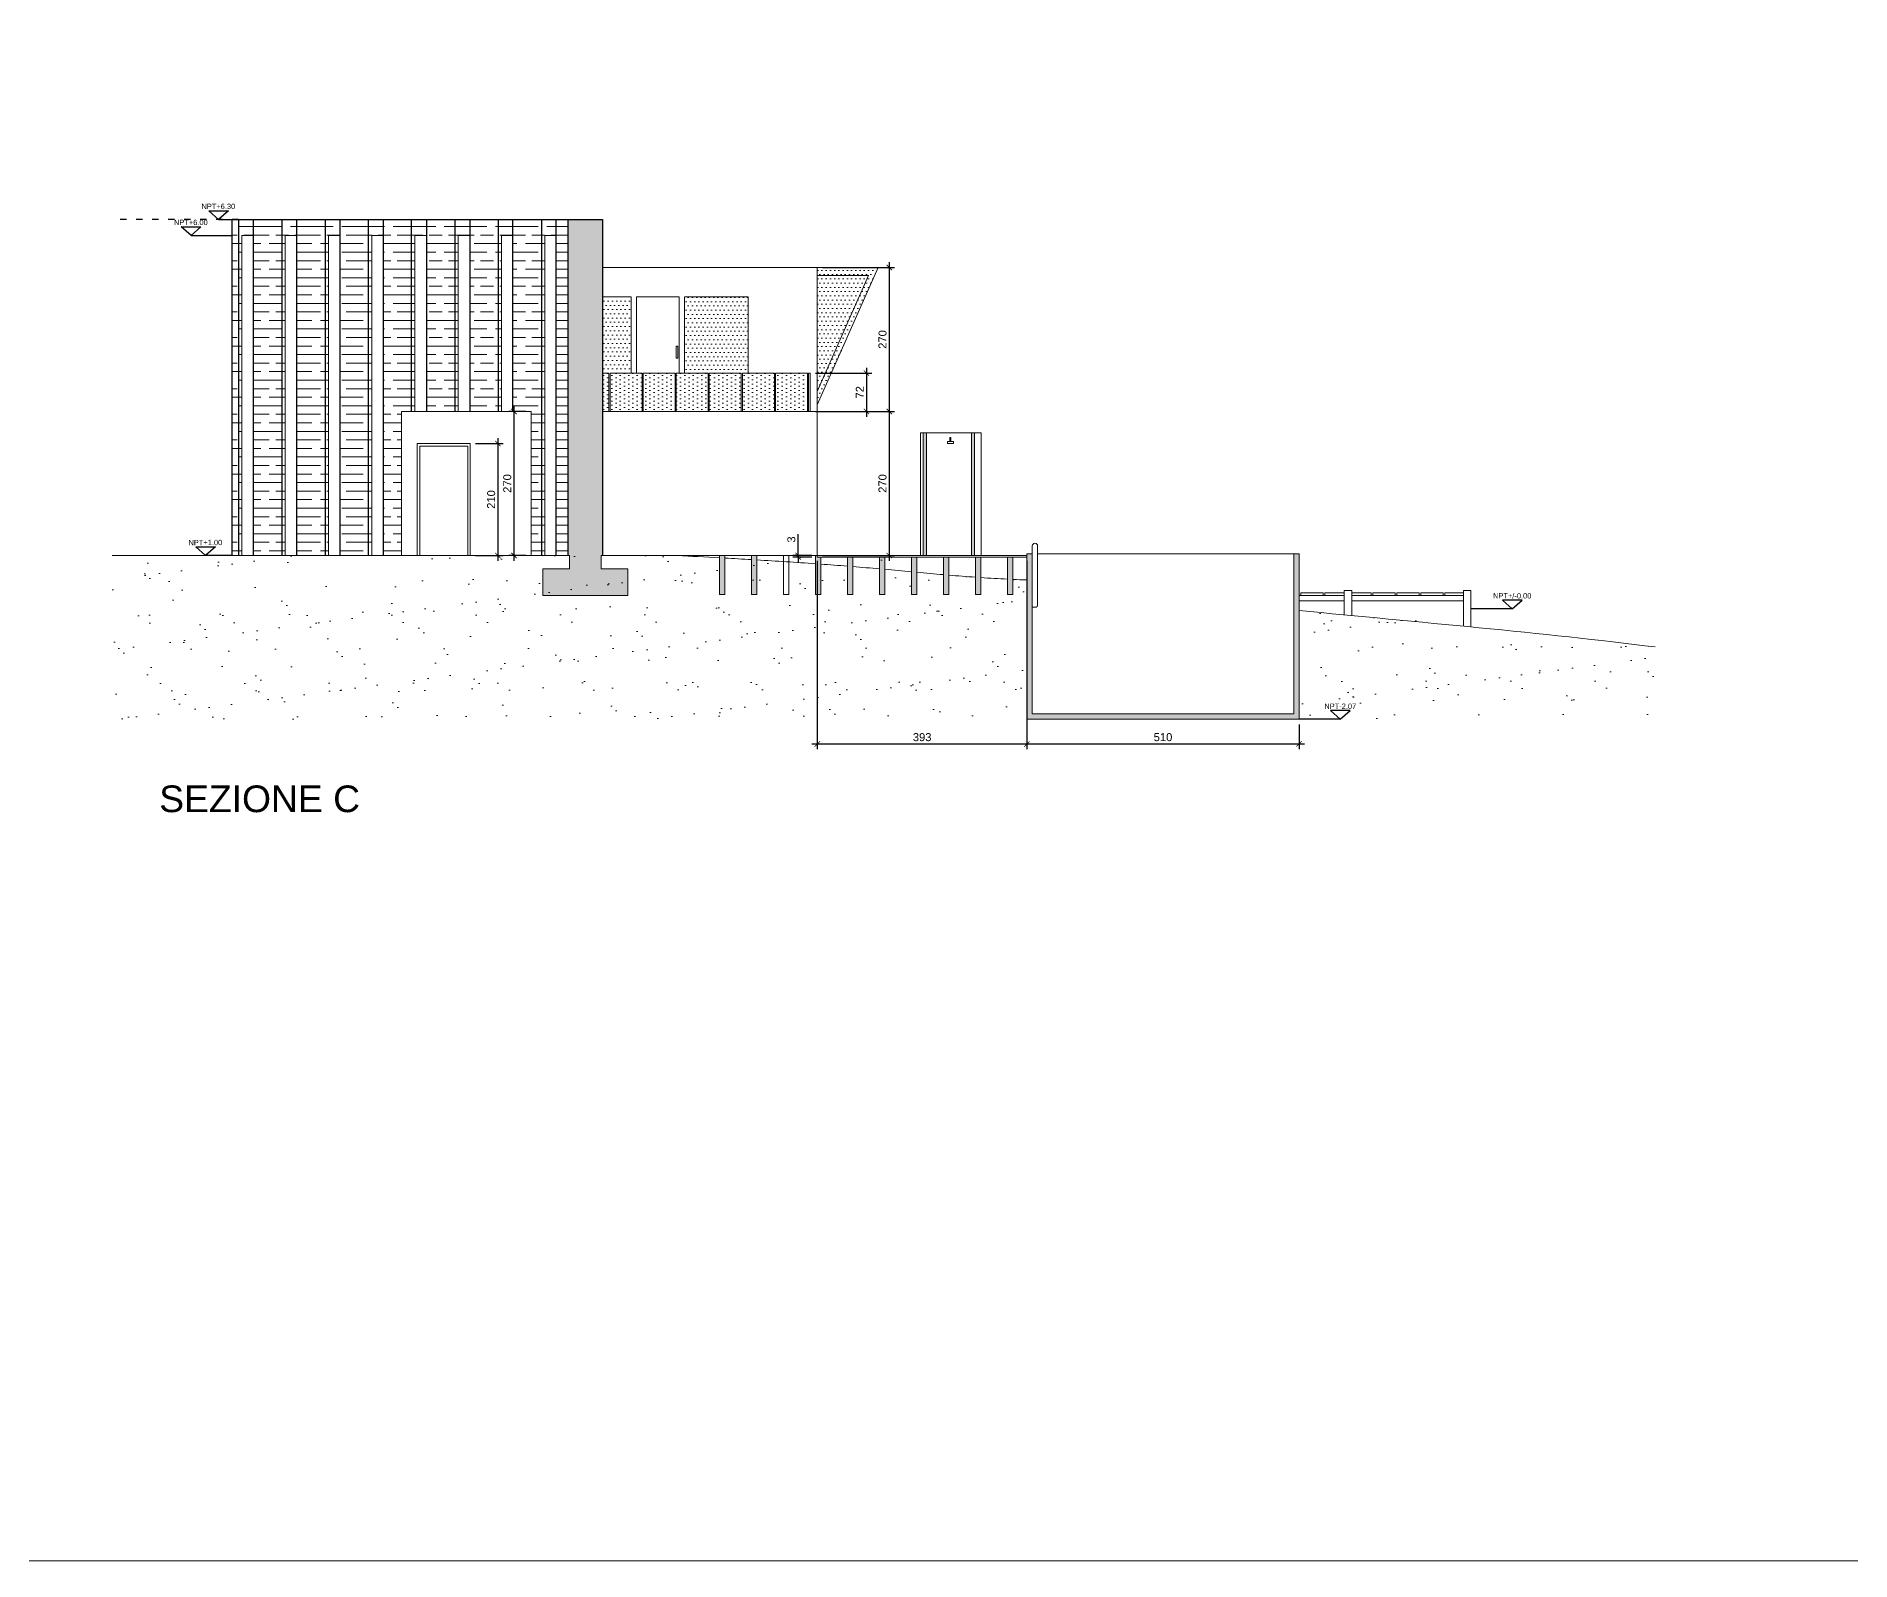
# Model space of a CAD drawing. Header units: millimetres. Extents: x 19901 to 59163, y 13732 to 30178.
# Drawn here: x 37403 to 40804, y 18747 to 21605 of the extents above; entities that cross this region are included whole.
import ezdxf
from ezdxf.enums import TextEntityAlignment as Align

# ---------------------------------------------------------------- set-up
doc = ezdxf.new("R2010")
doc.units = ezdxf.units.MM
doc.linetypes.add('ACAD_ISO03W100', pattern=[30, 12, -18])
doc.layers.get('0').update_dxf_attribs({"lineweight": 18})
doc.layers.add('A-ANNO-SYMB', color=3, linetype='Continuous')
doc.layers.add('A-ANNO-TEXT', color=3, linetype='Continuous')
for name, color, linetype, lineweight in [('A-FURN', 8, 'Continuous', 13), ('CAMPITURA', 9, 'Continuous', 13), ('Curve di livello', 6, 'Continuous', 9), ('LINEA TERRA', 7, 'Continuous', 18), ('MURO', 1, 'Continuous', 25), ('Pavimentazione esterna', 51, 'Continuous', 15), ('QUOTE', 252, 'Continuous', 13), ('Verde', 86, 'Continuous', 5), ('Vetro', 150, 'Continuous', 15), ('Wall', 255, 'Continuous', 20)]:
    doc.layers.add(name, color=color, linetype=linetype, lineweight=lineweight)
doc.styles.add('ARIAL', font='arial.ttf')
doc.styles.get("Standard").update_dxf_attribs({"font": 'arial.ttf'})
doc.dimstyles.new('1-1', dxfattribs={"dimtxt": 15, "dimasz": 10, "dimexe": 10, "dimexo": 10, "dimgap": 5, "dimtad": 1, "dimdec": 0, "dimtxsty": 'Standard', "dimblk": 'ARCHTICK', "dimcen": 2.5, "dimdle": 10, "dimadec": 0, "dimazin": 0, "dimtfac": 1, "dimtdec": 0, "dimtmove": 0, "dimatfit": 3, "dimldrblk": 'ARCHTICK', "dimfxl": 1, "dimarcsym": 0})
pattern_1 = [(37.5, (101.985, -1442.64), (-3.20006, 97.88265), [0, -77.216, 0, -86.36, 0, -82.55]), (7.5, (101.99, -1442.64), (89.90466, 143.36502), [0, -41.656, 0, -69.596, 0, -26.67]), (327.5, (39.5, -1442.64), (158.19847, 0.28744), [0, -25.4, 0, -91.44, 0, -119.38]), (317.5, (39.5, -1442.64), (152.7113, 44.58586), [0, -12.7, 0, -59.944, 0, -68.58])]

# ---------------------------------------------------------------- blocks, each defined once
blk = doc.blocks.new('_ArchTick')
at = {"color": 0, "linetype": 'ByBlock', "const_width": 0.15}
blk.add_lwpolyline([(-0.5, -0.5), (0.5, 0.5)], dxfattribs=at)
blk = doc.blocks.new('*D54')
at = {"layer": 'Defpoints', "color": 0, "transparency": 16777216}
for p in [(38298.8, 20901.3), (38330.8, 20901.3), (38330.8, 20631.3)]:
    blk.add_point(p, dxfattribs=at)
at = {"layer": 'QUOTE', "color": 0, "lineweight": -2, "transparency": 16777216}
for p, q in [((38320.8, 20901.3), (38288.8, 20901.3)), ((38298.8, 20621.3), (38298.8, 20911.3)), ((38320.8, 20631.3), (38288.8, 20631.3))]:
    blk.add_line(p, q, dxfattribs=at)
at = {"layer": 'QUOTE', "color": 0, "lineweight": -2, "transparency": 16777216, "xscale": 10, "yscale": 10, "zscale": 10}
for p, rotation in [((38298.8, 20901.3), 90), ((38298.8, 20631.3), 270)]:
    blk.add_blockref('_ArchTick', p, dxfattribs=dict(at, rotation=rotation))
at = {"layer": 'QUOTE', "color": 0, "transparency": 16777216, "insert": (38286.2, 20766.3), "char_height": 15, "attachment_point": 5, "rotation": 90}
blk.add_mtext('270', dxfattribs=at)
blk = doc.blocks.new('*D55')
at = {"layer": 'Defpoints', "color": 0, "transparency": 16777216}
for p in [(38216.7, 20841.3), (38216.7, 20631.3), (38268.6, 20631.3)]:
    blk.add_point(p, dxfattribs=at)
at = {"layer": 'QUOTE', "color": 0, "lineweight": -2, "transparency": 16777216}
for p, q in [((38268.6, 20851.3), (38268.6, 20621.3)), ((38226.7, 20841.3), (38278.6, 20841.3)), ((38226.7, 20631.3), (38278.6, 20631.3))]:
    blk.add_line(p, q, dxfattribs=at)
at = {"layer": 'QUOTE', "color": 0, "lineweight": -2, "transparency": 16777216, "xscale": 10, "yscale": 10, "zscale": 10}
for p, rotation in [((38268.6, 20841.3), 90), ((38268.6, 20631.3), 270)]:
    blk.add_blockref('_ArchTick', p, dxfattribs=dict(at, rotation=rotation))
at = {"layer": 'QUOTE', "color": 0, "transparency": 16777216, "insert": (38256, 20736.3), "char_height": 15, "attachment_point": 5, "rotation": 90}
blk.add_mtext('210', dxfattribs=at)
blk = doc.blocks.new('*D56')
at = {"layer": 'Defpoints', "color": 0, "transparency": 16777216}
for p in [(38867.3, 21171.3), (38867.3, 20901.3), (39002.2, 20901.3)]:
    blk.add_point(p, dxfattribs=at)
at = {"layer": 'QUOTE', "color": 0, "lineweight": -2, "transparency": 16777216}
for p, q in [((38877.3, 21171.3), (39012.2, 21171.3)), ((39002.2, 21181.3), (39002.2, 20891.3)), ((38877.3, 20901.3), (39012.2, 20901.3))]:
    blk.add_line(p, q, dxfattribs=at)
at = {"layer": 'QUOTE', "color": 0, "lineweight": -2, "transparency": 16777216, "xscale": 10, "yscale": 10, "zscale": 10}
for p, rotation in [((39002.2, 21171.3), 90), ((39002.2, 20901.3), 270)]:
    blk.add_blockref('_ArchTick', p, dxfattribs=dict(at, rotation=rotation))
at = {"layer": 'QUOTE', "color": 0, "transparency": 16777216, "insert": (38989.6, 21036.3), "char_height": 15, "attachment_point": 5, "rotation": 90}
blk.add_mtext('270', dxfattribs=at)
blk = doc.blocks.new('*D57')
at = {"layer": 'Defpoints', "color": 0, "transparency": 16777216}
for p in [(38853.8, 20973.3), (38853.8, 20901.3), (38959.5, 20901.3)]:
    blk.add_point(p, dxfattribs=at)
at = {"layer": 'QUOTE', "color": 0, "lineweight": -2, "transparency": 16777216}
for p, q in [((38863.8, 20973.3), (38969.5, 20973.3)), ((38959.5, 20983.3), (38959.5, 20891.3)), ((38863.8, 20901.3), (38969.5, 20901.3))]:
    blk.add_line(p, q, dxfattribs=at)
at = {"layer": 'QUOTE', "color": 0, "lineweight": -2, "transparency": 16777216, "xscale": 10, "yscale": 10, "zscale": 10}
for p, rotation in [((38959.5, 20973.3), 90), ((38959.5, 20901.3), 270)]:
    blk.add_blockref('_ArchTick', p, dxfattribs=dict(at, rotation=rotation))
at = {"layer": 'QUOTE', "color": 0, "transparency": 16777216, "insert": (38947, 20937.3), "char_height": 15, "attachment_point": 5, "rotation": 90}
blk.add_mtext('72', dxfattribs=at)
blk = doc.blocks.new('*D58')
at = {"layer": 'Defpoints', "color": 0, "transparency": 16777216}
for p in [(38867.3, 20901.3), (38867.3, 20631.3), (39002.2, 20631.3)]:
    blk.add_point(p, dxfattribs=at)
at = {"layer": 'QUOTE', "color": 0, "lineweight": -2, "transparency": 16777216}
for p, q in [((38877.3, 20901.3), (39012.2, 20901.3)), ((39002.2, 20911.3), (39002.2, 20621.3)), ((38877.3, 20631.3), (39012.2, 20631.3))]:
    blk.add_line(p, q, dxfattribs=at)
at = {"layer": 'QUOTE', "color": 0, "lineweight": -2, "transparency": 16777216, "xscale": 10, "yscale": 10, "zscale": 10}
for p, rotation in [((39002.2, 20901.3), 90), ((39002.2, 20631.3), 270)]:
    blk.add_blockref('_ArchTick', p, dxfattribs=dict(at, rotation=rotation))
at = {"layer": 'QUOTE', "color": 0, "transparency": 16777216, "insert": (38989.6, 20766.3), "char_height": 15, "attachment_point": 5, "rotation": 90}
blk.add_mtext('270', dxfattribs=at)
blk = doc.blocks.new('*D60')
at = {"layer": 'Defpoints', "color": 0, "transparency": 16777216}
for p in [(39260.3, 20324.3), (39770.3, 20324.3), (39770.3, 20278)]:
    blk.add_point(p, dxfattribs=at)
at = {"layer": 'QUOTE', "color": 0, "lineweight": -2, "transparency": 16777216}
for p, q in [((39260.3, 20314.3), (39260.3, 20268)), ((39770.3, 20314.3), (39770.3, 20268)), ((39250.3, 20278), (39780.3, 20278))]:
    blk.add_line(p, q, dxfattribs=at)
at = {"layer": 'QUOTE', "color": 0, "lineweight": -2, "transparency": 16777216, "xscale": 10, "yscale": 10, "zscale": 10, "rotation": 180}
blk.add_blockref('_ArchTick', (39260.3, 20278), dxfattribs=at)
at = {"layer": 'QUOTE', "color": 0, "lineweight": -2, "transparency": 16777216, "xscale": 10, "yscale": 10, "zscale": 10}
blk.add_blockref('_ArchTick', (39770.3, 20278), dxfattribs=at)
at = {"layer": 'QUOTE', "color": 0, "transparency": 16777216, "insert": (39515.3, 20290.7), "char_height": 15, "attachment_point": 5}
blk.add_mtext('510', dxfattribs=at)
blk = doc.blocks.new('*D61')
at = {"layer": 'Defpoints', "color": 0, "transparency": 16777216}
for p in [(38831.3, 20628.4), (38867.3, 20631.3), (38867.3, 20628.3)]:
    blk.add_point(p, dxfattribs=at)
at = {"layer": 'QUOTE', "color": 0, "lineweight": -2, "transparency": 16777216}
for p, q in [((38831.4, 20631.4), (38831.4, 20671.2)), ((38857.3, 20631.3), (38821.4, 20631.4)), ((38857.3, 20628.3), (38821.4, 20628.4)), ((38831.3, 20628.4), (38831.4, 20631.4)), ((38831.3, 20628.4), (38831.3, 20618.4))]:
    blk.add_line(p, q, dxfattribs=at)
at = {"layer": 'QUOTE', "color": 0, "lineweight": -2, "transparency": 16777216, "xscale": 10, "yscale": 10, "zscale": 10}
for p, rotation in [((38831.4, 20631.4), 269.8891704293027), ((38831.3, 20628.4), 89.88917042930277)]:
    blk.add_blockref('_ArchTick', p, dxfattribs=dict(at, rotation=rotation))
at = {"layer": 'QUOTE', "color": 0, "transparency": 16777216, "insert": (38818.7, 20661.3), "char_height": 15, "attachment_point": 5, "rotation": 89.8892}
blk.add_mtext('3', dxfattribs=at)
blk = doc.blocks.new('*D125')
at = {"layer": 'Defpoints', "color": 0, "transparency": 16777216}
for p in [(38867.3, 20631.3), (39260.3, 20631.3), (39260.3, 20278)]:
    blk.add_point(p, dxfattribs=at)
at = {"layer": 'QUOTE', "color": 0, "lineweight": -2, "transparency": 16777216}
for p, q in [((38867.3, 20621.3), (38867.3, 20268)), ((39260.3, 20621.3), (39260.3, 20268)), ((38857.3, 20278), (39270.3, 20278))]:
    blk.add_line(p, q, dxfattribs=at)
at = {"layer": 'QUOTE', "color": 0, "lineweight": -2, "transparency": 16777216, "xscale": 10, "yscale": 10, "zscale": 10, "rotation": 180}
blk.add_blockref('_ArchTick', (38867.3, 20278), dxfattribs=at)
at = {"layer": 'QUOTE', "color": 0, "lineweight": -2, "transparency": 16777216, "xscale": 10, "yscale": 10, "zscale": 10}
blk.add_blockref('_ArchTick', (39260.3, 20278), dxfattribs=at)
at = {"layer": 'QUOTE', "color": 0, "transparency": 16777216, "insert": (39063.8, 20290.7), "char_height": 15, "attachment_point": 5}
blk.add_mtext('393', dxfattribs=at)

msp = doc.modelspace()

# ---------------------------------------------------------------- hatches: boundary and pattern name
at = {"layer": 'CAMPITURA'}
h = msp.add_hatch(dxfattribs=at)
h.set_pattern_fill('GOST_WOOD', color=256, scale=8, angle=90)
h.paths.add_polyline_path([(38399.4, 21261.3), (38377, 21261.3), (38377, 20631.3), (38399.4, 20631.3)])
h.paths.add_polyline_path([(38377, 21261.3), (38350, 21261.3), (38350, 20631.3), (38356.5, 20631.3), (38356.5, 21231.3), (38377, 21231.3)])
h.paths.add_polyline_path([(38350, 21261.3), (38295.9, 21261.3), (38295.9, 20901.3), (38330.8, 20901.3), (38330.8, 20631.3), (38350, 20631.3)])
h.paths.add_polyline_path([(38295.9, 21261.3), (38268.9, 21261.3), (38268.9, 20901.3), (38275.4, 20901.3), (38275.4, 21231.3), (38295.9, 21231.3)])
h.paths.add_polyline_path([(38268.9, 21261.3), (38215.7, 21261.3), (38215.7, 20901.3), (38268.9, 20901.3)])
h.paths.add_polyline_path([(38215.7, 21261.3), (38187.8, 21261.3), (38187.8, 20901.3), (38194.2, 20901.3), (38194.2, 21231.3), (38215.7, 21231.3)])
h.paths.add_polyline_path([(38187.8, 21261.3), (38134.5, 21261.3), (38134.5, 20901.3), (38187.8, 20901.3)])
h.paths.add_polyline_path([(38134.5, 21261.3), (38106.7, 21261.3), (38106.7, 20901.3), (38113.1, 20901.3), (38113.1, 21231.3), (38134.5, 21231.3)])
h.paths.add_polyline_path([(38106.7, 21261.3), (38053.4, 21261.3), (38053.4, 20631.3), (38088, 20631.3), (38088, 20901.3), (38106.7, 20901.3)])
h.paths.add_polyline_path([(38053.4, 21261.3), (38025.6, 21261.3), (38025.6, 20631.3), (38032, 20631.3), (38032, 21231.3), (38053.4, 21231.3)])
h.paths.add_polyline_path([(38025.6, 21261.3), (37972.3, 21261.3), (37972.3, 20631.3), (38025.6, 20631.3)])
h.paths.add_polyline_path([(37972.3, 21261.3), (37944.5, 21261.3), (37944.5, 20631.3), (37950.9, 20631.3), (37950.9, 21231.3), (37972.3, 21231.3)])
h.paths.add_polyline_path([(37944.5, 21261.3), (37891.2, 21261.3), (37891.2, 20631.3), (37944.5, 20631.3)])
h.paths.add_polyline_path([(37891.2, 21261.3), (37863.3, 21261.3), (37863.3, 20631.3), (37869.8, 20631.3), (37869.8, 21231.3), (37891.2, 21231.3)])
h.paths.add_polyline_path([(37863.3, 21261.3), (37810.1, 21261.3), (37810.1, 20631.3), (37863.3, 20631.3)])
h.paths.add_polyline_path([(37810.1, 21261.3), (37782.2, 21261.3), (37782.2, 20631.3), (37788.7, 20631.3), (37788.7, 21231.3), (37810.1, 21231.3)])
h.paths.add_polyline_path([(37782.2, 21261.3), (37770.6, 21261.3), (37770.6, 20631.3), (37782.2, 20631.3)])
h = msp.add_hatch(color=256, dxfattribs=at)
h.dxf.hatch_style = 1
h.paths.add_polyline_path([(38464.5, 21261.3), (38399.4, 21261.3), (38399.4, 20631.3), (38464.5, 20631.3)])
h = msp.add_hatch(color=256, dxfattribs=at)
h.dxf.hatch_style = 1
h.paths.add_polyline_path([(38402.6, 20606.3), (38352.6, 20606.3), (38352.6, 20556.3), (38512.4, 20556.3), (38512.4, 20606.3), (38462.4, 20606.3), (38462.4, 20631.3), (38402.6, 20631.3)])
h = msp.add_hatch(color=256, dxfattribs=at)
h.dxf.hatch_style = 1
h.paths.add_polyline_path([(39233.8, 20628.3), (39223.8, 20628.3), (39223.8, 20558.3), (39233.8, 20558.3)])
h.paths.add_polyline_path([(39173.8, 20628.3), (39163.8, 20628.3), (39163.8, 20558.3), (39173.8, 20558.3)])
h.paths.add_polyline_path([(39113.8, 20628.3), (39103.8, 20628.3), (39103.8, 20558.3), (39113.8, 20558.3)])
h.paths.add_polyline_path([(39053.8, 20628.3), (39043.8, 20628.3), (39043.8, 20558.3), (39053.8, 20558.3)])
h.paths.add_polyline_path([(38933.8, 20628.3), (38923.8, 20628.3), (38923.8, 20558.3), (38933.8, 20558.3)])
h.paths.add_polyline_path([(38993.8, 20628.3), (38983.8, 20628.3), (38983.8, 20558.3), (38993.8, 20558.3)])
h.paths.add_polyline_path([(38873.8, 20628.3), (38867.3, 20628.3), (38867.3, 20631.3), (38863.8, 20631.3), (38863.8, 20558.3), (38873.8, 20558.3)])
h.paths.add_polyline_path([(38753.8, 20631.3), (38743.8, 20631.3), (38743.8, 20558.3), (38753.8, 20558.3)])
h.paths.add_polyline_path([(38693.8, 20631.3), (38683.8, 20631.3), (38683.8, 20558.3), (38693.8, 20558.3)])
h = msp.add_hatch(color=256, dxfattribs=at)
h.dxf.hatch_style = 1
h.paths.add_polyline_path([(39270.3, 20634.3), (39260.3, 20634.3), (39260.3, 20324.3), (39770.3, 20324.3), (39770.3, 20634.3), (39760.3, 20634.3), (39760.3, 20334.3), (39270.3, 20334.3)])
at = {"layer": 'LINEA TERRA'}
h = msp.add_hatch(dxfattribs=at)
h.set_pattern_fill('AR-SAND', color=256, scale=2)
h.set_pattern_definition(pattern_1)
edge = h.paths.add_edge_path()
edge.add_spline(control_points=[(40438, 20459.8), (40322.9, 20473.1), (40207.8, 20486.4), (40092.6, 20499.7)], knot_values=[1494.293369, 1494.293369, 1494.293369, 1494.293369, 1841.940001, 1841.940001, 1841.940001, 1841.940001], degree=3, periodic=0)
edge.add_spline(control_points=[(40092.6, 20499.7), (40088, 20500.2), (40083.3, 20500.7), (40078.6, 20501.3)], knot_values=[1480.201326, 1480.201326, 1480.201326, 1480.201326, 1494.293369, 1494.293369, 1494.293369, 1494.293369], degree=3, periodic=0)
edge.add_spline(control_points=[(40078.6, 20501.3), (40008.8, 20509.3), (39939, 20517.3), (39869.1, 20525.2)], knot_values=[1269.341001, 1269.341001, 1269.341001, 1269.341001, 1480.201326, 1480.201326, 1480.201326, 1480.201326], degree=3, periodic=0)
edge.add_spline(control_points=[(39869.1, 20525.2), (39864.5, 20525.7), (39859.8, 20526.3), (39855.1, 20526.8)], knot_values=[1255.251442, 1255.251442, 1255.251442, 1255.251442, 1269.341001, 1269.341001, 1269.341001, 1269.341001], degree=3, periodic=0)
edge.add_spline(control_points=[(39855.1, 20526.8), (39826.9, 20530), (39798.6, 20533.2), (39770.3, 20536.4)], knot_values=[1169.87684, 1169.87684, 1169.87684, 1169.87684, 1255.251442, 1255.251442, 1255.251442, 1255.251442], degree=3, periodic=0)
edge.add_line((39770.3, 20536.4), (39770.3, 20324.3))
edge.add_line((39770.3, 20324.3), (40438, 20324.3))
edge.add_line((40438, 20324.3), (40438, 20459.8))
h.paths.add_polyline_path([(38416, 20606.3), (38416, 20631.3), (38016.9, 20631.3), (38016.9, 20606.3), (38041.9, 20606.3), (38041.9, 20576.3), (37966.9, 20576.3), (37966.9, 20606.3), (37991.9, 20606.3), (37991.9, 20631.3), (37850.7, 20631.3), (37850.7, 20606.3), (37875.7, 20606.3), (37875.7, 20576.3), (37800.7, 20576.3), (37800.7, 20606.3), (37825.7, 20606.3), (37825.7, 20631.3), (37770.6, 20631.3), (37720.6, 20631.3), (37720.6, 20631.3), (37545.4, 20631.3), (37545.4, 20324.3), (39260.3, 20324.3), (39260.3, 20585.2), (39257.7, 20585.3), (39255.2, 20585.4), (39252.6, 20585.6), (39250, 20585.7), (39247.5, 20585.8), (39244.9, 20586), (39242.4, 20586.1), (39239.8, 20586.2), (39237.2, 20586.3), (39234.7, 20586.5), (39232.1, 20586.6), (39229.5, 20586.7), (39227, 20586.9), (39224.4, 20587), (39221.8, 20587.1), (39219.3, 20587.3), (39216.7, 20587.4), (39214.1, 20587.5), (39211.6, 20587.7), (39209, 20587.8), (39206.4, 20587.9), (39203.9, 20588.1), (39201.3, 20588.2), (39198.8, 20588.4), (39196.2, 20588.5), (39193.6, 20588.7), (39191.1, 20588.8), (39188.5, 20589), (39185.9, 20589.1), (39183.4, 20589.3), (39180.8, 20589.4), (39178.2, 20589.6), (39175.7, 20589.8), (39173.1, 20589.9), (39170.6, 20590.1), (39168, 20590.3), (39165.4, 20590.4), (39162.9, 20590.6), (39160.3, 20590.8), (39157.8, 20591), (39155.2, 20591.1), (39152.6, 20591.3), (39150.1, 20591.5), (39147.5, 20591.7), (39144.9, 20591.9), (39142.4, 20592.1), (39139.8, 20592.3), (39137.3, 20592.5), (39134.7, 20592.7), (39132.1, 20592.9), (39129.6, 20593.1), (39127, 20593.3), (39124.5, 20593.5), (39121.9, 20593.8), (39119.4, 20594), (39116.8, 20594.2), (39114.2, 20594.4), (39111.7, 20594.6), (39109.1, 20594.9), (39106.6, 20595.1), (39104, 20595.3), (39101.4, 20595.6), (39098.9, 20595.8), (39096.3, 20596), (39093.8, 20596.3), (39091.2, 20596.5), (39088.7, 20596.7), (39086.1, 20597), (39083.5, 20597.2), (39081, 20597.4), (39078.4, 20597.7), (39075.9, 20597.9), (39073.3, 20598.2), (39070.8, 20598.4), (39068.2, 20598.6), (39065.6, 20598.9), (39063.1, 20599.1), (39060.5, 20599.4), (39058, 20599.6), (39055.4, 20599.8), (39052.9, 20600.1), (39050.3, 20600.3), (39047.7, 20600.6), (39045.2, 20600.8), (39042.6, 20601), (39040.1, 20601.3), (39037.5, 20601.5), (39035, 20601.8), (39032.4, 20602), (39029.8, 20602.2), (39027.3, 20602.5), (39024.7, 20602.7), (39022.2, 20602.9), (39019.6, 20603.2), (39017.1, 20603.4), (39014.5, 20603.7), (39011.9, 20603.9), (39009.4, 20604.1), (39006.8, 20604.3), (39004.3, 20604.6), (39001.7, 20604.8), (38999.1, 20605), (38996.6, 20605.3), (38994, 20605.5), (38991.5, 20605.7), (38988.9, 20605.9), (38986.4, 20606.2), (38983.8, 20606.4), (38981.2, 20606.6), (38978.7, 20606.8), (38976.1, 20607), (38973.6, 20607.3), (38971, 20607.5), (38968.4, 20607.7), (38965.9, 20607.9), (38963.3, 20608.1), (38960.8, 20608.3), (38958.2, 20608.5), (38955.6, 20608.8), (38953.1, 20609), (38950.5, 20609.2), (38948, 20609.4), (38945.4, 20609.6), (38942.8, 20609.8), (38940.3, 20610), (38937.7, 20610.2), (38935.2, 20610.4), (38932.6, 20610.6), (38930, 20610.8), (38927.5, 20611), (38924.9, 20611.2), (38922.4, 20611.4), (38919.8, 20611.5), (38917.2, 20611.7), (38914.7, 20611.9), (38912.1, 20612.1), (38909.6, 20612.3), (38907, 20612.5), (38904.4, 20612.7), (38901.9, 20612.8), (38899.3, 20613), (38896.8, 20613.2), (38894.2, 20613.4), (38891.6, 20613.5), (38889.1, 20613.7), (38886.5, 20613.9), (38883.9, 20614.1), (38881.4, 20614.2), (38878.8, 20614.4), (38876.3, 20614.6), (38873.7, 20614.7), (38871.1, 20614.9), (38868.6, 20615.1), (38866, 20615.2), (38863.4, 20615.4), (38860.9, 20615.5), (38858.3, 20615.7), (38855.7, 20615.9), (38853.2, 20616), (38850.6, 20616.2), (38848.1, 20616.3), (38845.5, 20616.5), (38842.9, 20616.7), (38840.4, 20616.8), (38837.8, 20617), (38835.2, 20617.1), (38832.7, 20617.3), (38830.1, 20617.4), (38827.6, 20617.6), (38825, 20617.7), (38822.4, 20617.9), (38819.9, 20618), (38817.3, 20618.2), (38814.7, 20618.3), (38812.2, 20618.5), (38809.6, 20618.7), (38807, 20618.8), (38804.5, 20619), (38801.9, 20619.1), (38799.3, 20619.3), (38796.8, 20619.4), (38794.2, 20619.6), (38791.7, 20619.7), (38789.1, 20619.9), (38786.5, 20620), (38784, 20620.2), (38781.4, 20620.3), (38778.8, 20620.5), (38776.3, 20620.6), (38773.7, 20620.8), (38771.1, 20620.9), (38768.6, 20621.1), (38766, 20621.2), (38763.5, 20621.4), (38760.9, 20621.5), (38758.3, 20621.7), (38755.8, 20621.8), (38753.2, 20622), (38750.6, 20622.1), (38748.1, 20622.3), (38745.5, 20622.5), (38742.9, 20622.6), (38740.4, 20622.8), (38737.8, 20622.9), (38735.3, 20623.1), (38732.7, 20623.2), (38730.1, 20623.4), (38727.6, 20623.6), (38725, 20623.7), (38722.4, 20623.9), (38719.9, 20624), (38717.3, 20624.2), (38714.8, 20624.3), (38712.2, 20624.5), (38709.6, 20624.7), (38707.1, 20624.8), (38704.5, 20625), (38701.9, 20625.1), (38699.4, 20625.3), (38696.8, 20625.5), (38694.2, 20625.6), (38691.7, 20625.8), (38689.1, 20625.9), (38686.6, 20626.1), (38684, 20626.3), (38681.4, 20626.4), (38678.9, 20626.6), (38676.3, 20626.7), (38673.7, 20626.9), (38671.2, 20627.1), (38668.6, 20627.2), (38666.1, 20627.4), (38663.5, 20627.6), (38660.9, 20627.7), (38658.4, 20627.9), (38655.8, 20628), (38653.2, 20628.2), (38650.7, 20628.4), (38648.1, 20628.5), (38645.5, 20628.7), (38643, 20628.9), (38640.4, 20629), (38637.9, 20629.2), (38635.3, 20629.4), (38632.7, 20629.5), (38630.2, 20629.7), (38627.6, 20629.8), (38625, 20630), (38622.5, 20630.2), (38619.9, 20630.3), (38617.4, 20630.5), (38614.8, 20630.7), (38612.2, 20630.8), (38609.7, 20631), (38607.1, 20631.2), (38604.5, 20631.3), (38441, 20631.3), (38441, 20606.3), (38466, 20606.3), (38466, 20576.3), (38391, 20576.3), (38391, 20606.3)])
at = {"layer": 'Verde'}
h = msp.add_hatch(color=256, dxfattribs=at)
h.dxf.hatch_style = 1
h.paths.add_polyline_path([(39065.5, 20631.3), (39071.9, 20631.3), (39071.9, 20861.3), (39065.5, 20861.3)])
h.paths.add_polyline_path([(39161.8, 20861.3), (39156.4, 20861.3), (39156.4, 20631.3), (39161.8, 20631.3)])
at = {"layer": 'Vetro'}
h = msp.add_hatch(dxfattribs=at)
h.set_pattern_fill('DOTS', color=256, scale=5)
h.set_pattern_definition([(360, (430.759, 4028.704), (3.96875, 7.9375), [0, -7.9375])])
h.paths.add_polyline_path([(38981, 21171.3), (38867.3, 21171.3), (38867.3, 21156.3), (38974.5, 21156.3)])
h.paths.add_polyline_path([(38974.5, 21156.3), (38963.3, 21156.3), (38867.3, 20938.7), (38867.3, 20914)])
h.paths.add_polyline_path([(38963.3, 21156.3), (38867.3, 21156.3), (38867.3, 20938.7)], flags=17)
h = msp.add_hatch(dxfattribs=at)
h.set_pattern_fill('DOTS', color=256, scale=5)
h.set_pattern_definition([(360, (-2640.8995, -1243.881), (3.96875, 7.9375), [0, -7.9375])])
h.paths.add_polyline_path([(38464.5, 20973.3), (38518.3, 20973.3), (38518.3, 21116), (38464.5, 21116)])
h = msp.add_hatch(dxfattribs=at)
h.set_pattern_fill('DOTS', color=256, scale=5)
h.set_pattern_definition([(360, (104.825, -935.305), (3.96875, 7.9375), [0, -7.9375])])
h.paths.add_polyline_path([(38737.6, 21116), (38618.3, 21116), (38618.3, 20973.3), (38737.6, 20973.3)])
h = msp.add_hatch(dxfattribs=at)
h.set_pattern_fill('DOTS', color=256, scale=5, angle=90)
h.set_pattern_definition([(90, (-3896.243, -3038.491), (-7.9375, 3.96875), [0, -7.9375])])
h.paths.add_polyline_path([(38414.8, 20973.3), (38464.5, 20973.3), (38464.5, 20901.3), (38414.8, 20901.3)])
h.paths.add_polyline_path([(38476.8, 20973.3), (38416.8, 20973.3), (38416.8, 20901.3), (38476.8, 20901.3)])
h.paths.add_polyline_path([(38538.8, 20973.3), (38478.8, 20973.3), (38478.8, 20901.3), (38538.8, 20901.3)])
h.paths.add_polyline_path([(38600.8, 20973.3), (38540.8, 20973.3), (38540.8, 20901.3), (38600.8, 20901.3)])
h = msp.add_hatch(dxfattribs=at)
h.set_pattern_fill('DOTS', color=256, scale=5, angle=90)
h.set_pattern_definition([(90, (-3648.243, -3038.491), (-7.9375, 3.96875), [0, -7.9375])])
h.paths.add_polyline_path([(38662.8, 20973.3), (38602.8, 20973.3), (38602.8, 20901.3), (38662.8, 20901.3)])
h.paths.add_polyline_path([(38724.8, 20973.3), (38664.8, 20973.3), (38664.8, 20901.3), (38724.8, 20901.3)])
h.paths.add_polyline_path([(38786.8, 20973.3), (38726.8, 20973.3), (38726.8, 20901.3), (38786.8, 20901.3)])
h.paths.add_polyline_path([(38848.8, 20973.3), (38788.8, 20973.3), (38788.8, 20901.3), (38848.8, 20901.3)])
at = {"layer": 'Wall'}
h = msp.add_hatch(dxfattribs=at)
h.set_pattern_fill('AR-SAND', color=256, scale=2)
h.set_pattern_definition(pattern_1)
h.paths.add_polyline_path([(39233.8, 20628.3), (39223.8, 20628.3), (39223.8, 20558.3), (39233.8, 20558.3)])
h.paths.add_polyline_path([(39173.8, 20628.3), (39163.8, 20628.3), (39163.8, 20558.3), (39173.8, 20558.3)])
h.paths.add_polyline_path([(39113.8, 20628.3), (39103.8, 20628.3), (39103.8, 20558.3), (39113.8, 20558.3)])
h.paths.add_polyline_path([(39053.8, 20628.3), (39043.8, 20628.3), (39043.8, 20558.3), (39053.8, 20558.3)])
h.paths.add_polyline_path([(38993.8, 20628.3), (38983.8, 20628.3), (38983.8, 20558.3), (38993.8, 20558.3)])
h.paths.add_polyline_path([(38933.8, 20628.3), (38923.8, 20628.3), (38923.8, 20558.3), (38933.8, 20558.3)])
h.paths.add_polyline_path([(38873.8, 20628.3), (38867.3, 20628.3), (38867.3, 20631.3), (38863.8, 20631.3), (38863.8, 20558.3), (38873.8, 20558.3)])
h.paths.add_polyline_path([(38753.8, 20631.3), (38743.8, 20631.3), (38743.8, 20558.3), (38753.8, 20558.3)])
h.paths.add_polyline_path([(38813.8, 20631.3), (38803.8, 20631.3), (38803.8, 20558.3), (38813.8, 20558.3)])
h.paths.add_polyline_path([(38693.8, 20631.3), (38683.8, 20631.3), (38683.8, 20558.3), (38693.8, 20558.3)])
h = msp.add_hatch(dxfattribs=at)
h.set_pattern_fill('AR-SAND', color=9, scale=2)
h.set_pattern_definition(pattern_1)
h.paths.add_polyline_path([(38693.8, 20631.3), (38683.8, 20631.3), (38683.8, 20558.3), (38693.8, 20558.3)])
h.paths.add_polyline_path([(38753.8, 20631.3), (38743.8, 20631.3), (38743.8, 20558.3), (38753.8, 20558.3)])
h.paths.add_polyline_path([(38813.8, 20631.3), (38803.8, 20631.3), (38803.8, 20558.3), (38813.8, 20558.3)])

# ---------------------------------------------------------------- linework, layer by layer
at = {"layer": 'A-ANNO-SYMB'}
for p, q in [((37744.9, 21261.3), (37770.6, 21261.3)), ((37693.4, 21231.3), (37770.6, 21231.3)), ((40169.9, 20531.3), (40092.6, 20531.3)), ((39847.6, 20324.3), (39770.3, 20324.3))]:
    msp.add_line(p, q, dxfattribs=at)
at = {"layer": 'A-ANNO-SYMB', "ltscale": 0.8}
msp.add_line((37770.6, 20631.3), (37720.6, 20631.3), dxfattribs=at)
at = {"layer": 'A-ANNO-SYMB'}
for points in [[(37744.9, 21261.3), (37726.5, 21277.5), (37763.3, 21277.6)], [(37693.4, 21231.3), (37675, 21247.5), (37711.8, 21247.6)], [(37720.6, 20631.3), (37702.2, 20647.5), (37739, 20647.5)], [(40169.9, 20531.3), (40188.3, 20547.5), (40151.5, 20547.6)], [(39847.6, 20324.3), (39866, 20340.5), (39829.2, 20340.6)]]:
    msp.add_lwpolyline(points, close=True, dxfattribs=at)
at = {"layer": 'A-FURN'}
for p, q in [((39115.9, 20845), (39115.9, 20852.4)), ((39115.9, 20852.4), (39117.9, 20852.4)), ((39117.9, 20845), (39117.9, 20852.4)), ((39111.5, 20845), (39122.4, 20845)), ((39111.5, 20841.3), (39111.5, 20845)), ((39122.4, 20841.3), (39111.5, 20841.3)), ((39122.4, 20845), (39122.4, 20841.3)), ((39270.3, 20649.3), (39270.3, 20634.3)), ((39275.3, 20654.3), (39275.3, 20654.3)), ((39280.3, 20649.3), (39280.3, 20538.3)), ((39770.3, 20561.5), (39770.6, 20561.5)), ((39770.3, 20556.5), (39855.1, 20556.5)), ((39770.3, 20546.5), (39855.1, 20546.5)), ((39770.6, 20561.5), (39770.6, 20556.5)), ((39773.6, 20561.5), (39773.6, 20556.5)), ((39773.6, 20561.5), (39815.6, 20561.5)), ((39815.6, 20561.5), (39815.6, 20556.5)), ((39818.6, 20561.5), (39818.6, 20556.5)), ((39818.6, 20561.5), (39855.1, 20561.5)), ((39855.1, 20565.5), (39855.1, 20520)), ((39855.1, 20565.5), (39869.1, 20565.5)), ((39869.1, 20565.5), (39869.1, 20518.7)), ((39869.1, 20561.5), (39905.6, 20561.5)), ((39869.1, 20556.5), (40078.6, 20556.5)), ((39869.1, 20546.5), (40078.6, 20546.5)), ((39905.6, 20561.5), (39905.6, 20556.5)), ((39908.6, 20561.5), (39908.6, 20556.5)), ((39908.6, 20561.5), (39950.6, 20561.5)), ((39950.6, 20561.5), (39950.6, 20556.5)), ((39953.6, 20561.5), (39953.6, 20556.5)), ((39953.6, 20561.5), (39995.6, 20561.5)), ((39995.6, 20561.5), (39995.6, 20556.5)), ((39998.6, 20561.5), (39998.6, 20556.5)), ((39998.6, 20561.5), (40040.6, 20561.5)), ((40040.6, 20561.5), (40040.6, 20556.5)), ((40043.6, 20561.5), (40043.6, 20556.5)), ((40043.6, 20561.5), (40078.6, 20561.5)), ((40078.6, 20565.5), (40078.6, 20498.8)), ((40078.6, 20565.5), (40092.6, 20565.5)), ((40092.6, 20565.5), (40092.6, 20497.4)), ((39276.3, 20534.3), (39270.3, 20534.3))]:
    msp.add_line(p, q, dxfattribs=at)
for centre, radius, start, end in [((39275.3, 20649.3), 5, 90, 180), ((39275.3, 20649.3), 5, 0, 90), ((39276.3, 20538.3), 4, 270, 0)]:
    msp.add_arc(centre, radius, start, end, dxfattribs=at)
at = {"layer": 'Curve di livello'}
msp.add_lwpolyline([(46815.3, 30178), (34793.6, 30178), (34811.1, 18746.9), (46815.3, 18746.9)], close=True, dxfattribs=at)
for points in [[(38604.5, 20631.3), (38631, 20629.9), (38657.4, 20628.5), (38683.8, 20627)], [(38693.8, 20626.5), (38710.4, 20625.6), (38727.1, 20624.6), (38743.8, 20623.6)], [(38753.8, 20623), (38790.5, 20620.9), (38827.1, 20618.5), (38863.8, 20615.9)], [(38873.8, 20615.2), (38890.4, 20614), (38907.1, 20612.7), (38923.8, 20611.4)], [(38993.8, 20605.4), (39010.4, 20603.9), (39027.1, 20602.3), (39043.8, 20600.8)], [(39053.8, 20599.8), (39070.4, 20598.3), (39087.1, 20596.8), (39103.8, 20595.4)], [(39113.8, 20594.5), (39130.4, 20593.1), (39147.1, 20591.8), (39163.8, 20590.6)], [(39173.8, 20589.9), (39190.4, 20588.7), (39207.1, 20587.7), (39223.8, 20587)], [(39233.8, 20586.5), (39242.6, 20586.1), (39251.5, 20585.8), (39260.3, 20585.5)], [(39770.3, 20528.2), (39989.5, 20506.9), (40229.4, 20486.2), (40438, 20459.8)]]:
    msp.add_open_spline(points, degree=3, dxfattribs=at)
msp.add_open_spline([(38933.8, 20610.6), (38942.1, 20609.9), (38958.8, 20608.5), (38975.4, 20607), (38983.8, 20606.3)], degree=3, knots=[329.880365, 329.880365, 329.880365, 329.880365, 354.970626, 380.058297, 380.058297, 380.058297, 380.058297], dxfattribs=at)
at = {"layer": 'LINEA TERRA'}
for p, q in [((38402.6, 20631.3), (37545.4, 20631.3)), ((38867.3, 20631.3), (38462.4, 20631.3))]:
    msp.add_line(p, q, dxfattribs=at)
at = {"layer": 'MURO', "linetype": 'ACAD_ISO03W100'}
msp.add_line((37782.2, 21261.3), (37545.4, 21261.3), dxfattribs=at)
at = {"layer": 'MURO'}
for p, q in [((37770.6, 20631.3), (37770.6, 21261.3)), ((37770.6, 21261.3), (38464.5, 21261.3)), ((37782.2, 21261.3), (37782.2, 20631.3)), ((37810.1, 21261.3), (37810.1, 20631.3)), ((37863.3, 21261.3), (37863.3, 20631.3)), ((37891.2, 21261.3), (37891.2, 20631.3)), ((37944.5, 21261.3), (37944.5, 20631.3)), ((37972.3, 21261.3), (37972.3, 20631.3)), ((38025.6, 21261.3), (38025.6, 20631.3)), ((38053.4, 21261.3), (38053.4, 20631.3)), ((38106.7, 20901.3), (38106.7, 21261.3)), ((38134.5, 21261.3), (38134.5, 20901.3)), ((38187.8, 21261.3), (38187.8, 20901.3)), ((38215.7, 21261.3), (38215.7, 20901.3)), ((38268.9, 21261.3), (38268.9, 20901.3)), ((38295.9, 21261.3), (38295.9, 20901.3)), ((38350, 21261.3), (38350, 20631.3)), ((38377, 21261.3), (38377, 20631.3)), ((38399.4, 21261.3), (38399.4, 20631.3)), ((38464.5, 21261.3), (38464.5, 20631.3))]:
    msp.add_line(p, q, dxfattribs=at)
at = {"layer": 'Pavimentazione esterna'}
for p, q in [((38683.8, 20558.3), (38683.8, 20631.3)), ((38693.8, 20631.3), (38693.8, 20558.3)), ((38743.8, 20558.3), (38743.8, 20631.3)), ((38753.8, 20631.3), (38753.8, 20558.3)), ((38803.8, 20558.3), (38803.8, 20631.3)), ((38813.8, 20631.3), (38813.8, 20558.3)), ((38863.8, 20558.3), (38863.8, 20631.3)), ((39260.3, 20631.3), (38867.3, 20631.3)), ((39260.3, 20628.3), (38867.3, 20628.3)), ((38873.8, 20628.3), (38873.8, 20558.3)), ((38923.8, 20558.3), (38923.8, 20628.3)), ((38933.8, 20628.3), (38933.8, 20558.3)), ((38983.8, 20558.3), (38983.8, 20628.3)), ((38993.8, 20628.3), (38993.8, 20558.3)), ((39043.8, 20558.3), (39043.8, 20628.3)), ((39053.8, 20628.3), (39053.8, 20558.3)), ((39103.8, 20558.3), (39103.8, 20628.3)), ((39113.8, 20628.3), (39113.8, 20558.3)), ((39163.8, 20558.3), (39163.8, 20628.3)), ((39173.8, 20628.3), (39173.8, 20558.3)), ((39223.8, 20558.3), (39223.8, 20628.3)), ((39233.8, 20628.3), (39233.8, 20558.3)), ((38693.8, 20558.3), (38683.8, 20558.3)), ((38753.8, 20558.3), (38743.8, 20558.3)), ((38813.8, 20558.3), (38803.8, 20558.3)), ((38873.8, 20558.3), (38863.8, 20558.3)), ((38933.8, 20558.3), (38923.8, 20558.3)), ((38993.8, 20558.3), (38983.8, 20558.3)), ((39053.8, 20558.3), (39043.8, 20558.3)), ((39113.8, 20558.3), (39103.8, 20558.3)), ((39173.8, 20558.3), (39163.8, 20558.3)), ((39233.8, 20558.3), (39223.8, 20558.3))]:
    msp.add_line(p, q, dxfattribs=at)
at = {"layer": 'Verde'}
for p, q in [((39060.5, 20861.3), (39060.5, 20631.3)), ((39060.5, 20861.3), (39174.5, 20861.3)), ((39065.5, 20861.3), (39065.5, 20631.3)), ((39071.9, 20861.3), (39071.9, 20631.3)), ((39156.4, 20861.3), (39156.4, 20631.3)), ((39161.8, 20861.3), (39161.8, 20631.3)), ((39174.5, 20861.3), (39174.5, 20631.3))]:
    msp.add_line(p, q, dxfattribs=at)
at = {"layer": 'Vetro'}
for p, q in [((37788.7, 21231.3), (37788.7, 20631.3)), ((37788.7, 21231.3), (37810.1, 21231.3)), ((37869.8, 21231.3), (37869.8, 20631.3)), ((37869.8, 21231.3), (37891.2, 21231.3)), ((37950.9, 21231.3), (37950.9, 20631.3)), ((37950.9, 21231.3), (37972.3, 21231.3)), ((38032, 21231.3), (38032, 20631.3)), ((38032, 21231.3), (38053.4, 21231.3)), ((38113.1, 21231.3), (38134.5, 21231.3)), ((38113.1, 21231.3), (38113.1, 20901.3)), ((38194.2, 21231.3), (38194.2, 20901.3)), ((38194.2, 21231.3), (38215.7, 21231.3)), ((38275.4, 21231.3), (38295.9, 21231.3)), ((38275.4, 21231.3), (38275.4, 20901.3)), ((38356.5, 21231.3), (38356.5, 20631.3)), ((38356.5, 21231.3), (38377, 21231.3)), ((38867.3, 21171.3), (38981, 21171.3)), ((38867.3, 20914), (38981.1, 21171.3)), ((38867.3, 21156.3), (38963.5, 21156.3)), ((38867.3, 20938.7), (38963.5, 21156.3)), ((38974.5, 21156.3), (38974.5, 21156.3)), ((38518.3, 21116), (38464.5, 21116)), ((38618.3, 20973.3), (38618.3, 21116)), ((38618.3, 21116), (38737.6, 21116)), ((38737.6, 21116), (38737.6, 20973.3)), ((38476.8, 20973.3), (38464.5, 20973.3)), ((38476.8, 20901.3), (38476.8, 20973.3)), ((38538.8, 20973.3), (38478.8, 20973.3)), ((38478.8, 20901.3), (38478.8, 20973.3)), ((38538.8, 20901.3), (38538.8, 20973.3)), ((38600.8, 20973.3), (38540.8, 20973.3)), ((38540.8, 20901.3), (38540.8, 20973.3)), ((38600.8, 20901.3), (38600.8, 20973.3)), ((38662.8, 20973.3), (38602.8, 20973.3)), ((38602.8, 20901.3), (38602.8, 20973.3)), ((38602.8, 20901.3), (38602.8, 20973.3)), ((38662.8, 20901.3), (38662.8, 20973.3)), ((38724.8, 20973.3), (38664.8, 20973.3)), ((38664.8, 20901.3), (38664.8, 20973.3)), ((38724.8, 20901.3), (38724.8, 20973.3)), ((38786.8, 20973.3), (38726.8, 20973.3)), ((38726.8, 20901.3), (38726.8, 20973.3)), ((38786.8, 20901.3), (38786.8, 20973.3)), ((38848.8, 20973.3), (38788.8, 20973.3)), ((38788.8, 20901.3), (38788.8, 20973.3)), ((38848.8, 20901.3), (38848.8, 20973.3)), ((38848.8, 20901.3), (38848.8, 20973.3)), ((38850.8, 20901.3), (38850.8, 20973.3)), ((38850.8, 20973.3), (38853.8, 20973.3)), ((38853.8, 20901.3), (38853.8, 20973.3))]:
    msp.add_line(p, q, dxfattribs=at)
msp.add_lwpolyline([(38518.3, 20973.3), (38518.3, 21116)], dxfattribs=at)
at = {"layer": 'Wall'}
for p, q in [((37770.6, 21261.3), (37770.6, 20631.3)), ((38464.5, 21171.3), (38867.3, 21171.3)), ((38867.3, 21171.3), (38464.5, 21171.3)), ((38867.3, 21171.3), (38867.3, 20628.3)), ((38867.3, 20631.3), (38867.3, 21171.3)), ((38518.3, 20973.3), (38518.3, 21111.3)), ((38528.3, 20973.3), (38528.3, 21116)), ((38528.3, 21116), (38608.3, 21116)), ((38608.3, 20973.3), (38608.3, 21116)), ((38618.3, 20973.3), (38618.3, 21111.3)), ((38737.6, 21111.3), (38737.6, 20973.3)), ((38605.8, 21023.9), (38602.8, 21023.9)), ((38602.8, 21023.9), (38602.8, 21001.3)), ((38605.8, 21001.3), (38605.8, 21023.9)), ((38602.8, 21001.3), (38605.8, 21001.3)), ((38088, 20901.3), (38088, 20631.3)), ((38088, 20631.3), (38088, 20901.3)), ((38088, 20901.3), (38330.8, 20901.3)), ((38330.8, 20901.3), (38330.8, 20631.3)), ((38867.3, 20901.3), (38464.5, 20901.3)), ((38867.3, 20901.3), (38867.3, 20631.3)), ((38117.3, 20841.3), (38117.3, 20631.3)), ((38117.3, 20841.3), (38216.7, 20841.3)), ((38122, 20836.6), (38122, 20631.3)), ((38122, 20836.6), (38212, 20836.6)), ((38212, 20836.6), (38212, 20631.3)), ((38216.7, 20841.3), (38216.7, 20631.3)), ((38402.6, 20631.3), (38402.6, 20606.3)), ((38462.4, 20606.3), (38462.4, 20631.3)), ((38867.3, 20631.3), (38867.3, 20631.3)), ((38867.3, 20601.3), (38867.3, 20615.7)), ((39260.3, 20634.3), (39270.3, 20634.3)), ((39260.3, 20634.3), (39260.3, 20324.3)), ((39270.3, 20634.3), (39270.3, 20334.3)), ((39280.3, 20634.3), (39770.3, 20634.3)), ((39760.3, 20634.3), (39760.3, 20334.3)), ((39770.3, 20634.3), (39770.3, 20324.3)), ((38402.6, 20606.3), (38352.6, 20606.3)), ((38352.6, 20606.3), (38352.6, 20556.3)), ((38512.4, 20606.3), (38462.4, 20606.3)), ((38512.4, 20556.3), (38512.4, 20606.3)), ((38352.6, 20556.3), (38512.4, 20556.3)), ((39260.3, 20324.3), (39770.3, 20324.3)), ((39270.3, 20334.3), (39760.3, 20334.3))]:
    msp.add_line(p, q, dxfattribs=at)

# ---------------------------------------------------------------- texts
at = {"layer": 'A-ANNO-SYMB', "style": 'ARIAL'}
for s, rotation, p in [('NPT+6.00', 0.065, (37693, 21250.8)), ('NPT+6.30', 0.065, (37744.5, 21280.8)), ('NPT+/-0.00', 359.935, (40169.9, 20550.8)), ('NPT-2.07', 359.935, (39847.6, 20343.8))]:
    msp.add_text(s, height=10, rotation=rotation, dxfattribs=at).set_placement(p, align=Align.CENTER)
at = {"layer": 'A-ANNO-TEXT', "style": 'ARIAL'}
msp.add_text('NPT+1.00', height=10, rotation=0.065, dxfattribs=at).set_placement((37720.2, 20650.7), align=Align.CENTER)
at = {"layer": 'A-ANNO-TEXT', "insert": (37633.7, 20200.2), "char_height": 50, "attachment_point": 1}
msp.add_mtext_dynamic_manual_height_columns('\\pt400;SEZIONE C', width=1017.121, gutter_width=12.5, heights=[0], dxfattribs=at)

# ---------------------------------------------------------------- dimensions: what is measured, and where the dimension line sits
at = {"layer": 'QUOTE'}
dim = msp.add_aligned_dim(p1=(38867.3, 21171.3), p2=(38867.3, 20901.3), distance=134.9, dimstyle='1-1', dxfattribs=at)
dim.commit()
dim.dimension.update_dxf_attribs({"geometry": '*D56', "text_midpoint": (38989.6, 21036.3)})
for base, p1, p2, picture, middle in [((38959.5, 20901.3), (38853.8, 20973.3), (38853.8, 20901.3), '*D57', (38947, 20937.3)), ((38298.8, 20901.3), (38330.8, 20631.3), (38330.8, 20901.3), '*D54', (38286.2, 20766.3)), ((39002.2, 20631.3), (38867.3, 20901.3), (38867.3, 20631.3), '*D58', (38989.6, 20766.3)), ((38268.6, 20631.3), (38216.7, 20841.3), (38216.7, 20631.3), '*D55', (38256, 20736.3))]:
    dim = msp.add_linear_dim(base=base, p1=p1, p2=p2, angle=90, dimstyle='1-1', dxfattribs=at)
    dim.commit()
    dim.dimension.update_dxf_attribs({"geometry": picture, "text_midpoint": middle})
dim = msp.add_linear_dim(base=(38831.3, 20628.4), p1=(38867.3, 20631.3), p2=(38867.3, 20628.3), angle=269.8892, dimstyle='1-1', dxfattribs=at)
dim.commit()
dim.dimension.update_dxf_attribs({"geometry": '*D61', "text_midpoint": (38831.4, 20661.3), "dimtype": 161})
for base, p1, p2, picture, middle in [((39260.3, 20278), (38867.3, 20631.3), (39260.3, 20631.3), '*D125', (39063.8, 20290.7)), ((39770.3, 20278), (39260.3, 20324.3), (39770.3, 20324.3), '*D60', (39515.3, 20290.7))]:
    dim = msp.add_linear_dim(base=base, p1=p1, p2=p2, dimstyle='1-1', dxfattribs=at)
    dim.commit()
    dim.dimension.update_dxf_attribs({"geometry": picture, "text_midpoint": middle})

doc.saveas('drawing.dxf')
